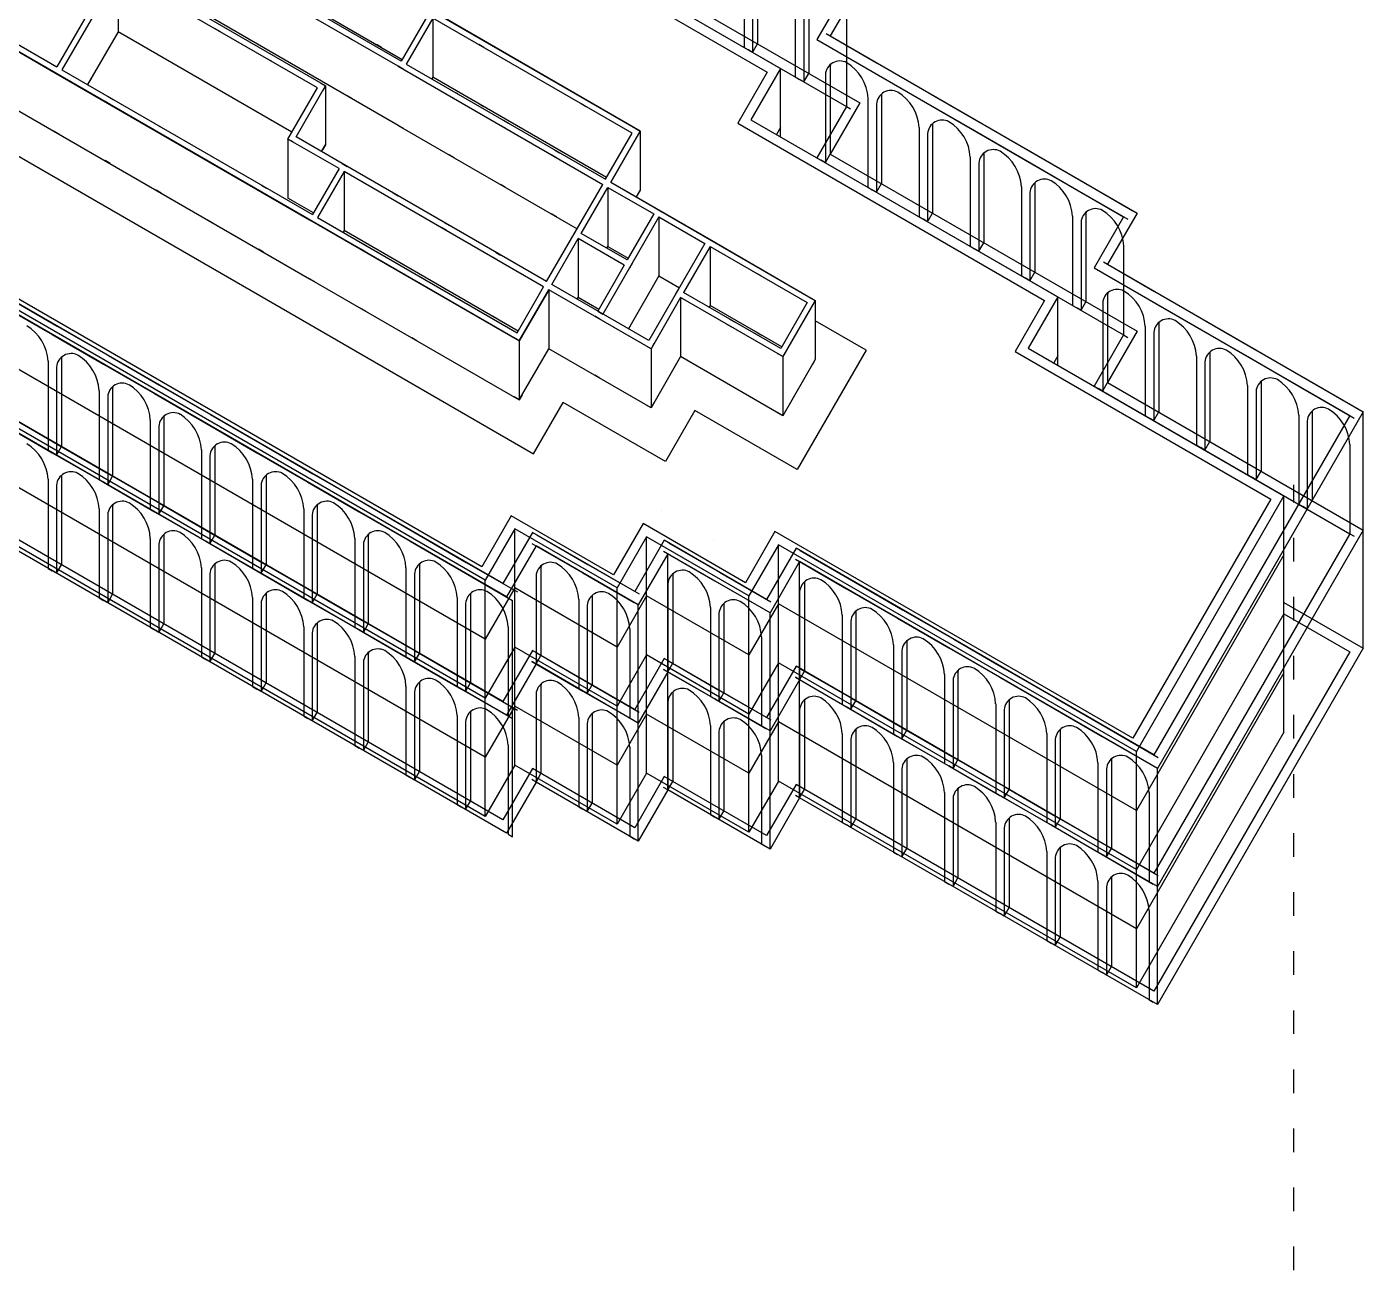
# Model space of a CAD drawing. Header units: metres. Extents: x 1950 to 2882, y 2050 to 2715.
# Drawn here: x 2028.7 to 2096.6, y 2281.1 to 2344.2 of the extents above; entities that cross this region are included whole.
import ezdxf

# ---------------------------------------------------------------- set-up
doc = ezdxf.new("R2010")
doc.units = ezdxf.units.M
doc.linetypes.add('ACAD_ISO03W100', pattern=[30, 12, -18])
for name, color, linetype in [('BACK 1', 250, 'Continuous'), ('BRICK WALLS', 250, 'Continuous'), ('OUTLINE', 250, 'Continuous'), ('PILARS', 250, 'Continuous')]:
    doc.layers.add(name, color=color, linetype=linetype)
doc.layers.add('DOUBLE SKIN FACADE', color=250, linetype='Continuous', transparency=0.5)
doc.layers.add('lineass', color=250, linetype='ACAD_ISO03W100', transparency=0.5)

msp = doc.modelspace()

# ---------------------------------------------------------------- linework, layer by layer
at = {"layer": 'BACK 1'}
for points in [[(1999.17, 2384.383), (2009.822, 2378.233), (2008.322, 2375.635), (2029.107, 2363.635), (2027.607, 2361.037), (2045.794, 2350.537), (2044.294, 2347.939), (2059.882, 2338.939), (2058.382, 2336.341), (2068.774, 2330.341), (2067.124, 2327.483), (2061.928, 2330.483), (2060.428, 2327.885), (2055.232, 2330.885), (2053.732, 2328.287), (2019.697, 2347.937), (2021.197, 2350.535), (2018.599, 2352.035)], [(2023.893, 2340.205), (2029.09, 2337.205)], [(2029.09, 2337.205), (2042.08, 2329.705)], [(2059.882, 2335.939), (2059.681, 2335.591)], [(2042.08, 2329.705), (2054.464, 2322.555), (2055.964, 2325.153)], [(2071.356, 2327.813), (2068.774, 2329.304)], [(2071.356, 2327.813), (2067.856, 2321.751), (2062.66, 2324.751)], [(2062.66, 2324.751), (2061.16, 2322.153), (2055.964, 2325.153)]]:
    msp.add_lwpolyline(points, dxfattribs=at)
at = {"layer": 'BRICK WALLS'}
for p, q in [((2033.349, 2346.983), (2033.349, 2343.983)), ((2049.34, 2344.679), (2049.34, 2341.679)), ((2043.892, 2341.243), (2043.892, 2338.243)), ((2059.882, 2338.939), (2059.882, 2335.939)), ((2041.982, 2338.535), (2041.982, 2335.535)), ((2044.84, 2336.885), (2044.84, 2333.885)), ((2058.232, 2336.081), (2058.232, 2333.081)), ((2060.83, 2334.581), (2060.83, 2331.581)), ((2056.732, 2333.483), (2056.732, 2330.483)), ((2055.232, 2330.885), (2055.232, 2327.885)), ((2053.732, 2328.287), (2053.732, 2325.287)), ((2060.428, 2327.885), (2060.428, 2324.885)), ((2067.124, 2327.483), (2067.124, 2324.483))]:
    msp.add_line(p, q, dxfattribs=at)
for points in [[(2047.73, 2342.491), (2037.597, 2348.341), (2040.447, 2353.277), (2045.384, 2350.427), (2043.884, 2347.829), (2049.08, 2344.829)], [(2033.09, 2347.133), (2028.153, 2349.983), (2025.303, 2345.047), (2030.24, 2342.197)], [(2047.58, 2342.231), (2037.188, 2348.231)], [(2033.09, 2347.133), (2030.24, 2342.197)], [(2044.58, 2337.035), (2041.982, 2338.535), (2043.482, 2341.133), (2033.349, 2346.983), (2030.499, 2342.047), (2043.23, 2334.697)], [(2044.73, 2337.295), (2042.392, 2338.645), (2043.892, 2341.243), (2033.24, 2347.393)], [(2024.893, 2344.937), (2030.09, 2341.937)], [(2047.58, 2339.231), (2037.188, 2345.231)], [(2058.382, 2336.341), (2059.882, 2338.939), (2049.23, 2345.089)], [(2043.884, 2344.829), (2047.781, 2342.579)], [(2049.08, 2344.829), (2047.73, 2342.491)], [(2042.183, 2338.883), (2033.349, 2343.983), (2031.798, 2341.297)], [(2047.58, 2342.231), (2057.972, 2336.231)], [(2024.893, 2341.937), (2030.09, 2338.937)], [(2030.09, 2341.937), (2043.08, 2334.437)], [(2058.173, 2336.579), (2049.34, 2341.679), (2049.289, 2341.591)], [(2030.09, 2338.937), (2043.08, 2331.437)], [(2047.58, 2339.231), (2056.673, 2333.981)], [(2043.691, 2337.895), (2043.892, 2338.243)], [(2044.58, 2337.035), (2043.23, 2334.697)], [(2055.122, 2331.295), (2044.73, 2337.295)], [(2055.122, 2331.295), (2057.972, 2336.231)], [(2056.882, 2333.743), (2058.232, 2336.081), (2060.57, 2334.731)], [(2058.382, 2336.341), (2063.578, 2333.341)], [(2043.281, 2334.785), (2041.982, 2335.535)], [(2059.681, 2335.591), (2059.882, 2335.939)], [(2060.57, 2334.731), (2059.22, 2332.393)], [(2043.08, 2334.437), (2053.732, 2328.287), (2055.232, 2330.885)], [(2060.83, 2334.581), (2063.168, 2333.231), (2060.318, 2328.295), (2055.382, 2331.145), (2056.732, 2333.483)], [(2060.83, 2334.581), (2057.98, 2329.645)], [(2053.673, 2328.785), (2044.84, 2333.885), (2044.789, 2333.797)], [(2059.07, 2332.133), (2056.732, 2333.483)], [(2059.22, 2332.393), (2056.882, 2333.743)], [(2063.578, 2333.341), (2068.774, 2330.341), (2067.124, 2327.483), (2061.928, 2330.483)], [(2058.181, 2332.993), (2058.232, 2333.081), (2059.271, 2332.481)], [(2063.428, 2333.081), (2062.078, 2330.743)], [(2063.428, 2333.081), (2068.365, 2330.231), (2067.015, 2327.893), (2062.078, 2330.743)], [(2063.428, 2333.081), (2063.428, 2330.081)], [(2059.07, 2332.133), (2057.72, 2329.795)], [(2043.08, 2331.437), (2053.732, 2325.287), (2055.232, 2327.885)], [(2060.83, 2331.581), (2059.279, 2328.895)], [(2060.83, 2331.581), (2061.869, 2330.981)], [(2061.928, 2330.483), (2060.428, 2327.885), (2055.232, 2330.885)], [(2056.681, 2330.395), (2056.732, 2330.483)], [(2057.771, 2329.883), (2056.732, 2330.483)], [(2061.928, 2330.483), (2061.928, 2327.483)], [(2068.774, 2330.341), (2068.774, 2327.341), (2067.124, 2324.483), (2061.928, 2327.483)], [(2063.428, 2330.081), (2063.377, 2329.993)], [(2067.066, 2327.981), (2063.428, 2330.081)], [(2061.928, 2327.483), (2060.428, 2324.885), (2055.232, 2327.885)]]:
    msp.add_lwpolyline(points, dxfattribs=at)
for points in [[(2058.122, 2336.491), (2059.472, 2338.829), (2049.34, 2344.679), (2047.99, 2342.341)], [(2054.972, 2331.035), (2044.84, 2336.885), (2043.49, 2334.547), (2053.622, 2328.697)], [(2063.578, 2318.145), (2063.578, 2318.145)]]:
    msp.add_lwpolyline(points, close=True, dxfattribs=at)
at = {"layer": 'DOUBLE SKIN FACADE'}
for p, q in [((2065.158, 2347.711), (2065.158, 2343.186)), ((2065.841, 2347.844), (2065.841, 2343.369)), ((2065.591, 2347.411), (2065.591, 2342.936)), ((2067.756, 2346.211), (2067.756, 2341.686)), ((2068.439, 2346.344), (2068.439, 2341.869)), ((2068.189, 2345.911), (2068.189, 2341.436)), ((2070.354, 2344.711), (2070.354, 2340.186)), ((2069.321, 2343.896), (2071.919, 2342.396)), ((2065.158, 2343.186), (2065.374, 2343.061)), ((2065.591, 2342.936), (2065.374, 2343.061)), ((2065.591, 2342.936), (2065.841, 2343.369)), ((2069.071, 2343.463), (2071.669, 2341.963)), ((2069.537, 2342.246), (2069.537, 2337.771)), ((2071.919, 2342.396), (2074.517, 2340.896)), ((2067.756, 2341.686), (2067.972, 2341.561)), ((2068.189, 2341.436), (2067.972, 2341.561)), ((2068.189, 2341.436), (2068.439, 2341.869)), ((2069.287, 2341.813), (2069.287, 2337.338)), ((2071.669, 2341.963), (2074.267, 2340.463)), ((2074.517, 2340.896), (2077.115, 2339.396)), ((2070.354, 2340.186), (2070.571, 2340.061)), ((2071.452, 2340.613), (2071.452, 2336.088)), ((2071.885, 2340.313), (2071.885, 2335.838)), ((2072.135, 2340.746), (2072.135, 2336.271)), ((2074.267, 2340.463), (2076.865, 2338.963)), ((2074.05, 2339.113), (2074.05, 2334.588)), ((2074.483, 2338.813), (2074.483, 2334.338)), ((2074.733, 2339.246), (2074.733, 2334.771)), ((2076.865, 2338.963), (2079.463, 2337.463)), ((2077.115, 2339.396), (2079.713, 2337.896)), ((2069.287, 2337.338), (2069.071, 2337.463)), ((2069.287, 2337.338), (2069.537, 2337.771)), ((2076.648, 2337.613), (2076.648, 2333.088)), ((2077.331, 2337.746), (2077.331, 2333.271)), ((2079.463, 2337.463), (2082.061, 2335.963)), ((2079.713, 2337.896), (2082.311, 2336.396)), ((2077.081, 2337.313), (2077.081, 2332.838)), ((2071.452, 2336.088), (2071.669, 2335.963)), ((2071.885, 2335.838), (2072.135, 2336.271)), ((2079.246, 2336.113), (2079.246, 2331.588)), ((2079.929, 2336.246), (2079.929, 2331.771)), ((2082.311, 2336.396), (2084.909, 2334.896)), ((2071.885, 2335.838), (2071.669, 2335.963)), ((2079.679, 2335.813), (2079.679, 2331.338)), ((2082.061, 2335.963), (2084.659, 2334.463)), ((2074.483, 2334.338), (2074.733, 2334.771)), ((2082.527, 2334.746), (2082.527, 2330.271)), ((2074.05, 2334.588), (2074.267, 2334.463)), ((2074.483, 2334.338), (2074.267, 2334.463)), ((2081.844, 2334.613), (2081.844, 2330.088)), ((2082.277, 2334.313), (2082.277, 2329.838)), ((2076.648, 2333.088), (2076.865, 2332.963)), ((2077.081, 2332.838), (2076.865, 2332.963)), ((2077.081, 2332.838), (2077.331, 2333.271)), ((2084.442, 2333.113), (2084.442, 2328.588)), ((2083.409, 2332.298), (2086.007, 2330.798)), ((2079.246, 2331.588), (2079.463, 2331.463)), ((2079.679, 2331.338), (2079.463, 2331.463)), ((2079.679, 2331.338), (2079.929, 2331.771)), ((2083.159, 2331.865), (2085.757, 2330.365)), ((2083.626, 2330.648), (2083.626, 2326.173)), ((2086.007, 2330.798), (2088.605, 2329.298)), ((2027.409, 2330.104), (2030.007, 2328.604)), ((2027.659, 2330.537), (2030.257, 2329.037)), ((2081.844, 2330.088), (2082.061, 2329.963)), ((2082.277, 2329.838), (2082.061, 2329.963)), ((2082.277, 2329.838), (2082.527, 2330.271)), ((2083.376, 2330.215), (2083.376, 2325.74)), ((2085.757, 2330.365), (2088.355, 2328.865)), ((2088.605, 2329.298), (2091.203, 2327.798)), ((2030.007, 2328.604), (2032.606, 2327.104)), ((2030.257, 2329.037), (2032.856, 2327.537)), ((2084.442, 2328.588), (2084.659, 2328.463)), ((2085.541, 2329.015), (2085.541, 2324.49)), ((2085.974, 2328.715), (2085.974, 2324.24)), ((2086.224, 2329.148), (2086.224, 2324.673)), ((2088.355, 2328.865), (2090.953, 2327.365)), ((2029.791, 2327.254), (2029.791, 2322.729)), ((2030.474, 2327.387), (2030.474, 2322.912)), ((2032.856, 2327.537), (2035.454, 2326.037)), ((2088.139, 2327.515), (2088.139, 2322.99)), ((2088.572, 2327.215), (2088.572, 2322.74)), ((2088.822, 2327.648), (2088.822, 2323.173)), ((2090.953, 2327.365), (2093.551, 2325.865)), ((2091.203, 2327.798), (2093.801, 2326.298)), ((2030.224, 2326.954), (2030.224, 2322.479)), ((2032.606, 2327.104), (2035.204, 2325.604)), ((2033.072, 2325.887), (2033.072, 2321.412)), ((2035.454, 2326.037), (2038.052, 2324.537)), ((2083.376, 2325.74), (2083.159, 2325.865)), ((2083.376, 2325.74), (2083.626, 2326.173)), ((2090.737, 2326.015), (2090.737, 2321.49)), ((2091.42, 2326.148), (2091.42, 2321.673)), ((2093.551, 2325.865), (2096.149, 2324.365)), ((2093.801, 2326.298), (2096.399, 2324.798)), ((2032.389, 2325.754), (2032.389, 2321.229)), ((2032.822, 2325.454), (2032.822, 2320.979)), ((2035.204, 2325.604), (2037.802, 2324.104)), ((2091.17, 2325.715), (2091.17, 2321.24)), ((2027.659, 2324.537), (2030.257, 2323.037)), ((2038.052, 2324.537), (2040.65, 2323.037)), ((2085.541, 2324.49), (2085.757, 2324.365)), ((2085.974, 2324.24), (2086.224, 2324.673)), ((2093.335, 2324.515), (2093.335, 2319.99)), ((2094.018, 2324.648), (2094.018, 2320.173)), ((2096.616, 2318.673), (2096.616, 2324.673)), ((2027.409, 2324.104), (2030.007, 2322.604)), ((2034.987, 2324.254), (2034.987, 2319.729)), ((2035.42, 2323.954), (2035.42, 2319.479)), ((2035.67, 2324.387), (2035.67, 2319.912)), ((2037.802, 2324.104), (2040.4, 2322.604)), ((2085.974, 2324.24), (2085.757, 2324.365)), ((2093.768, 2324.215), (2093.768, 2319.74)), ((2088.572, 2322.74), (2088.822, 2323.173)), ((2029.791, 2322.729), (2030.007, 2322.604)), ((2030.007, 2322.604), (2032.606, 2321.104)), ((2030.224, 2322.479), (2030.007, 2322.604)), ((2030.224, 2322.479), (2030.474, 2322.912)), ((2030.257, 2323.037), (2032.856, 2321.537)), ((2037.585, 2322.754), (2037.585, 2318.229)), ((2038.018, 2322.454), (2038.018, 2317.979)), ((2038.268, 2322.887), (2038.268, 2318.412)), ((2040.4, 2322.604), (2042.998, 2321.104)), ((2040.65, 2323.037), (2043.248, 2321.537)), ((2088.139, 2322.99), (2088.355, 2322.865)), ((2088.572, 2322.74), (2088.355, 2322.865)), ((2095.933, 2323.015), (2095.933, 2318.49)), ((2029.791, 2321.254), (2029.791, 2316.729)), ((2030.474, 2321.387), (2030.474, 2316.912)), ((2032.389, 2321.229), (2032.606, 2321.104)), ((2032.606, 2321.104), (2035.204, 2319.604)), ((2032.822, 2320.979), (2032.606, 2321.104)), ((2032.822, 2320.979), (2033.072, 2321.412)), ((2032.856, 2321.537), (2035.454, 2320.037)), ((2040.183, 2321.254), (2040.183, 2316.729)), ((2040.866, 2321.387), (2040.866, 2316.912)), ((2042.998, 2321.104), (2045.596, 2319.604)), ((2043.248, 2321.537), (2045.846, 2320.037)), ((2090.737, 2321.49), (2090.953, 2321.365)), ((2091.17, 2321.24), (2090.953, 2321.365)), ((2091.17, 2321.24), (2091.42, 2321.673)), ((2030.224, 2320.954), (2030.224, 2316.479)), ((2040.616, 2320.954), (2040.616, 2316.479)), ((2032.389, 2319.754), (2032.389, 2315.229)), ((2033.072, 2319.887), (2033.072, 2315.412)), ((2034.987, 2319.729), (2035.204, 2319.604)), ((2035.42, 2319.479), (2035.67, 2319.912)), ((2035.454, 2320.037), (2038.052, 2318.537)), ((2042.781, 2319.754), (2042.781, 2315.229)), ((2043.464, 2319.887), (2043.464, 2315.412)), ((2045.846, 2320.037), (2048.444, 2318.537)), ((2093.335, 2319.99), (2093.551, 2319.865)), ((2093.768, 2319.74), (2093.551, 2319.865)), ((2093.768, 2319.74), (2094.018, 2320.173)), ((2032.822, 2319.454), (2032.822, 2314.979)), ((2035.204, 2319.604), (2037.802, 2318.104)), ((2035.42, 2319.479), (2035.204, 2319.604)), ((2043.214, 2319.454), (2043.214, 2314.979)), ((2045.596, 2319.604), (2048.194, 2318.104)), ((2035.67, 2318.387), (2035.67, 2313.912)), ((2038.018, 2317.979), (2038.268, 2318.412)), ((2038.052, 2318.537), (2040.65, 2317.037)), ((2046.062, 2318.387), (2046.062, 2313.912)), ((2048.444, 2318.537), (2051.042, 2317.037)), ((2054.621, 2318.435), (2057.219, 2316.935)), ((2095.933, 2318.49), (2096.149, 2318.365)), ((2096.616, 2312.673), (2096.616, 2318.673)), ((2034.987, 2318.254), (2034.987, 2313.729)), ((2035.42, 2317.954), (2035.42, 2313.479)), ((2037.585, 2318.229), (2037.802, 2318.104)), ((2037.802, 2318.104), (2040.4, 2316.604)), ((2038.018, 2317.979), (2037.802, 2318.104)), ((2045.379, 2318.254), (2045.379, 2313.729)), ((2045.812, 2317.954), (2045.812, 2313.479)), ((2048.194, 2318.104), (2050.792, 2316.604)), ((2054.371, 2318.002), (2056.969, 2316.502)), ((2061.317, 2318.033), (2063.915, 2316.533)), ((2040.65, 2317.037), (2043.248, 2315.537)), ((2051.042, 2317.037), (2053.64, 2315.537)), ((2061.067, 2317.6), (2063.665, 2316.1)), ((2061.283, 2311.475), (2061.283, 2317.475)), ((2067.763, 2317.198), (2070.361, 2315.698)), ((2067.979, 2311.073), (2067.979, 2317.073)), ((2068.013, 2317.631), (2070.611, 2316.131)), ((2029.791, 2316.729), (2030.007, 2316.604)), ((2030.224, 2316.479), (2030.007, 2316.604)), ((2030.224, 2316.479), (2030.474, 2316.912)), ((2037.585, 2316.754), (2037.585, 2312.229)), ((2038.018, 2316.454), (2038.018, 2311.979)), ((2038.268, 2316.887), (2038.268, 2312.412)), ((2040.183, 2316.729), (2040.4, 2316.604)), ((2040.4, 2316.604), (2042.998, 2315.104)), ((2040.616, 2316.479), (2040.4, 2316.604)), ((2040.616, 2316.479), (2040.866, 2316.912)), ((2047.977, 2316.754), (2047.977, 2312.229)), ((2048.411, 2316.454), (2048.411, 2311.979)), ((2048.661, 2316.887), (2048.661, 2312.412)), ((2050.792, 2316.604), (2053.39, 2315.104)), ((2054.587, 2316.352), (2054.587, 2311.877)), ((2054.837, 2316.785), (2054.837, 2312.31)), ((2056.969, 2316.502), (2059.567, 2315.002)), ((2057.219, 2316.935), (2059.817, 2315.435)), ((2061.533, 2316.383), (2061.533, 2311.908)), ((2063.915, 2316.533), (2066.513, 2315.033)), ((2061.283, 2315.95), (2061.283, 2311.475)), ((2063.665, 2316.1), (2066.263, 2314.6)), ((2068.229, 2315.981), (2068.229, 2311.506)), ((2070.361, 2315.698), (2072.959, 2314.198)), ((2070.611, 2316.131), (2073.209, 2314.631)), ((2032.389, 2315.229), (2032.606, 2315.104)), ((2032.822, 2314.979), (2032.606, 2315.104)), ((2032.822, 2314.979), (2033.072, 2315.412)), ((2040.183, 2315.254), (2040.183, 2310.729)), ((2040.866, 2315.387), (2040.866, 2310.912)), ((2042.781, 2315.229), (2042.998, 2315.104)), ((2042.998, 2315.104), (2045.596, 2313.604)), ((2043.214, 2314.979), (2042.998, 2315.104)), ((2043.214, 2314.979), (2043.464, 2315.412)), ((2043.248, 2315.537), (2045.846, 2314.037)), ((2050.576, 2315.254), (2050.576, 2310.729)), ((2051.259, 2315.387), (2051.259, 2310.912)), ((2053.39, 2309.104), (2053.39, 2315.104)), ((2056.752, 2315.152), (2056.752, 2310.627)), ((2057.435, 2315.285), (2057.435, 2310.81)), ((2067.979, 2315.548), (2067.979, 2311.073)), ((2040.616, 2314.954), (2040.616, 2310.479)), ((2051.009, 2314.954), (2051.009, 2310.479)), ((2057.185, 2314.852), (2057.185, 2310.377)), ((2059.783, 2308.877), (2059.783, 2314.877)), ((2063.448, 2314.75), (2063.448, 2310.225)), ((2063.881, 2314.45), (2063.881, 2309.975)), ((2064.131, 2314.883), (2064.131, 2310.408)), ((2066.479, 2308.475), (2066.479, 2314.475)), ((2070.144, 2314.348), (2070.144, 2309.823)), ((2070.827, 2314.481), (2070.827, 2310.006)), ((2073.209, 2314.631), (2075.807, 2313.131)), ((2034.987, 2313.729), (2035.204, 2313.604)), ((2035.42, 2313.479), (2035.67, 2313.912)), ((2042.781, 2313.754), (2042.781, 2309.229)), ((2043.464, 2313.887), (2043.464, 2309.412)), ((2045.379, 2313.729), (2045.596, 2313.604)), ((2045.812, 2313.479), (2046.062, 2313.912)), ((2045.846, 2314.037), (2048.444, 2312.537)), ((2053.174, 2313.754), (2053.174, 2309.229)), ((2059.35, 2313.652), (2059.35, 2309.127)), ((2070.577, 2314.048), (2070.577, 2309.573)), ((2072.959, 2314.198), (2075.557, 2312.698)), ((2035.42, 2313.479), (2035.204, 2313.604)), ((2043.214, 2313.454), (2043.214, 2308.979)), ((2045.596, 2313.604), (2048.194, 2312.104)), ((2045.812, 2313.479), (2045.596, 2313.604)), ((2066.046, 2313.25), (2066.046, 2308.725)), ((2073.426, 2312.981), (2073.426, 2308.506)), ((2075.807, 2313.131), (2078.405, 2311.631)), ((2038.018, 2311.979), (2038.268, 2312.412)), ((2045.379, 2312.254), (2045.379, 2307.729)), ((2046.062, 2312.387), (2046.062, 2307.912)), ((2048.411, 2311.979), (2048.661, 2312.412)), ((2048.444, 2312.537), (2051.042, 2311.037)), ((2054.587, 2311.877), (2054.837, 2312.31)), ((2054.621, 2312.435), (2057.219, 2310.935)), ((2072.742, 2312.848), (2072.742, 2308.323)), ((2073.176, 2312.548), (2073.176, 2308.073)), ((2075.557, 2312.698), (2078.155, 2311.198)), ((2037.585, 2312.229), (2037.802, 2312.104)), ((2038.018, 2311.979), (2037.802, 2312.104)), ((2045.812, 2311.954), (2045.812, 2307.479)), ((2047.977, 2312.229), (2048.194, 2312.104)), ((2048.194, 2312.104), (2050.792, 2310.604)), ((2048.411, 2311.979), (2048.194, 2312.104)), ((2054.371, 2312.002), (2056.969, 2310.502)), ((2054.587, 2311.877), (2054.371, 2312.002)), ((2061.067, 2311.6), (2063.665, 2310.1)), ((2061.283, 2311.475), (2061.067, 2311.6)), ((2061.283, 2311.475), (2061.533, 2311.908)), ((2061.317, 2312.033), (2063.915, 2310.533)), ((2068.013, 2311.631), (2070.611, 2310.131)), ((2078.405, 2311.631), (2081.003, 2310.131)), ((2040.616, 2310.479), (2040.866, 2310.912)), ((2051.009, 2310.479), (2051.259, 2310.912)), ((2051.042, 2311.037), (2053.64, 2309.537)), ((2057.219, 2310.935), (2059.817, 2309.435)), ((2061.283, 2305.475), (2061.283, 2311.475)), ((2067.763, 2311.198), (2070.361, 2309.698)), ((2067.979, 2311.073), (2067.763, 2311.198)), ((2067.979, 2311.073), (2068.229, 2311.506)), ((2067.979, 2305.073), (2067.979, 2311.073)), ((2075.341, 2311.348), (2075.341, 2306.823)), ((2075.774, 2311.048), (2075.774, 2306.573)), ((2076.024, 2311.481), (2076.024, 2307.006)), ((2078.155, 2311.198), (2080.753, 2309.698)), ((2040.183, 2310.729), (2040.4, 2310.604)), ((2040.616, 2310.479), (2040.4, 2310.604)), ((2047.977, 2310.754), (2047.977, 2306.229)), ((2048.411, 2310.454), (2048.411, 2305.979)), ((2048.661, 2310.887), (2048.661, 2306.412)), ((2050.576, 2310.729), (2050.792, 2310.604)), ((2050.792, 2310.604), (2053.39, 2309.104)), ((2051.009, 2310.479), (2050.792, 2310.604)), ((2054.587, 2310.352), (2054.587, 2305.877)), ((2054.837, 2310.785), (2054.837, 2306.31)), ((2056.752, 2310.627), (2056.969, 2310.502)), ((2056.969, 2310.502), (2059.567, 2309.002)), ((2057.185, 2310.377), (2056.969, 2310.502)), ((2057.185, 2310.377), (2057.435, 2310.81)), ((2061.533, 2310.383), (2061.533, 2305.908)), ((2063.448, 2310.225), (2063.665, 2310.1)), ((2063.881, 2309.975), (2064.131, 2310.408)), ((2063.915, 2310.533), (2066.513, 2309.033)), ((2061.283, 2309.95), (2061.283, 2305.475)), ((2063.665, 2310.1), (2066.263, 2308.6)), ((2063.881, 2309.975), (2063.665, 2310.1)), ((2067.979, 2309.548), (2067.979, 2305.073)), ((2068.229, 2309.981), (2068.229, 2305.506)), ((2070.144, 2309.823), (2070.361, 2309.698)), ((2070.361, 2309.698), (2072.959, 2308.198)), ((2070.577, 2309.573), (2070.361, 2309.698)), ((2070.577, 2309.573), (2070.827, 2310.006)), ((2070.611, 2310.131), (2073.209, 2308.631)), ((2077.939, 2309.848), (2077.939, 2305.323)), ((2078.372, 2309.548), (2078.372, 2305.073)), ((2078.622, 2309.981), (2078.622, 2305.506)), ((2080.753, 2309.698), (2083.351, 2308.198)), ((2081.003, 2310.131), (2083.601, 2308.631)), ((2042.781, 2309.229), (2042.998, 2309.104)), ((2043.214, 2308.979), (2042.998, 2309.104)), ((2043.214, 2308.979), (2043.464, 2309.412)), ((2050.576, 2309.254), (2050.576, 2304.729)), ((2051.009, 2308.954), (2051.009, 2304.479)), ((2051.259, 2309.387), (2051.259, 2304.912)), ((2053.174, 2309.229), (2053.39, 2309.104)), ((2053.39, 2303.104), (2053.39, 2309.104)), ((2056.752, 2309.152), (2056.752, 2304.627)), ((2057.435, 2309.285), (2057.435, 2304.81)), ((2059.35, 2309.127), (2059.567, 2309.002)), ((2059.783, 2302.877), (2059.783, 2308.877)), ((2064.131, 2308.883), (2064.131, 2304.408)), ((2057.185, 2308.852), (2057.185, 2304.377)), ((2063.448, 2308.75), (2063.448, 2304.225)), ((2063.881, 2308.45), (2063.881, 2303.975)), ((2066.046, 2308.725), (2066.263, 2308.6)), ((2066.479, 2302.475), (2066.479, 2308.475)), ((2070.144, 2308.348), (2070.144, 2303.823)), ((2070.827, 2308.481), (2070.827, 2304.006)), ((2072.742, 2308.323), (2072.959, 2308.198)), ((2072.959, 2308.198), (2075.557, 2306.698)), ((2073.176, 2308.073), (2072.959, 2308.198)), ((2073.176, 2308.073), (2073.426, 2308.506)), ((2073.209, 2308.631), (2075.807, 2307.131)), ((2080.537, 2308.348), (2080.537, 2303.823)), ((2081.22, 2308.481), (2081.22, 2304.006)), ((2083.351, 2308.198), (2085.949, 2306.698)), ((2083.601, 2308.631), (2086.199, 2307.131)), ((2045.379, 2307.729), (2045.596, 2307.604)), ((2045.812, 2307.479), (2045.596, 2307.604)), ((2045.812, 2307.479), (2046.062, 2307.912)), ((2053.174, 2307.754), (2053.174, 2303.229)), ((2059.35, 2307.652), (2059.35, 2303.127)), ((2070.577, 2308.048), (2070.577, 2303.573)), ((2080.97, 2308.048), (2080.97, 2303.573)), ((2066.046, 2307.25), (2066.046, 2302.725)), ((2072.742, 2306.848), (2072.742, 2302.323)), ((2073.426, 2306.981), (2073.426, 2302.506)), ((2075.341, 2306.823), (2075.557, 2306.698)), ((2075.774, 2306.573), (2076.024, 2307.006)), ((2075.807, 2307.131), (2078.405, 2305.631)), ((2083.135, 2306.848), (2083.135, 2302.323)), ((2083.818, 2306.981), (2083.818, 2302.506)), ((2047.977, 2306.229), (2048.194, 2306.104)), ((2048.411, 2305.979), (2048.661, 2306.412)), ((2054.587, 2305.877), (2054.837, 2306.31)), ((2073.176, 2306.548), (2073.176, 2302.073)), ((2075.557, 2306.698), (2078.155, 2305.198)), ((2075.774, 2306.573), (2075.557, 2306.698)), ((2083.568, 2306.548), (2083.568, 2302.073)), ((2086.166, 2300.573), (2086.166, 2306.573)), ((2048.411, 2305.979), (2048.194, 2306.104)), ((2054.587, 2305.877), (2054.371, 2306.002)), ((2061.283, 2305.475), (2061.067, 2305.6)), ((2061.283, 2305.475), (2061.533, 2305.908)), ((2067.979, 2305.073), (2068.229, 2305.506)), ((2076.024, 2305.481), (2076.024, 2301.006)), ((2078.372, 2305.073), (2078.622, 2305.506)), ((2078.405, 2305.631), (2081.003, 2304.131)), ((2051.009, 2304.479), (2051.259, 2304.912)), ((2057.185, 2304.377), (2057.435, 2304.81)), ((2067.979, 2305.073), (2067.763, 2305.198)), ((2075.341, 2305.348), (2075.341, 2300.823)), ((2075.774, 2305.048), (2075.774, 2300.573)), ((2077.939, 2305.323), (2078.155, 2305.198)), ((2078.155, 2305.198), (2080.753, 2303.698)), ((2078.372, 2305.073), (2078.155, 2305.198)), ((2085.733, 2305.348), (2085.733, 2300.823)), ((2050.576, 2304.729), (2050.792, 2304.604)), ((2051.009, 2304.479), (2050.792, 2304.604)), ((2056.752, 2304.627), (2056.969, 2304.502)), ((2057.185, 2304.377), (2056.969, 2304.502)), ((2063.448, 2304.225), (2063.665, 2304.1)), ((2063.881, 2303.975), (2063.665, 2304.1)), ((2063.881, 2303.975), (2064.131, 2304.408)), ((2081.003, 2304.131), (2083.601, 2302.631)), ((2070.144, 2303.823), (2070.361, 2303.698)), ((2070.577, 2303.573), (2070.361, 2303.698)), ((2070.577, 2303.573), (2070.827, 2304.006)), ((2077.939, 2303.848), (2077.939, 2299.323)), ((2078.372, 2303.548), (2078.372, 2299.073)), ((2078.622, 2303.981), (2078.622, 2299.506)), ((2080.537, 2303.823), (2080.753, 2303.698)), ((2080.753, 2303.698), (2083.351, 2302.198)), ((2080.97, 2303.573), (2080.753, 2303.698)), ((2080.97, 2303.573), (2081.22, 2304.006)), ((2053.174, 2303.229), (2053.39, 2303.104)), ((2059.35, 2303.127), (2059.567, 2303.002)), ((2066.046, 2302.725), (2066.263, 2302.6)), ((2072.742, 2302.323), (2072.959, 2302.198)), ((2073.176, 2302.073), (2072.959, 2302.198)), ((2073.176, 2302.073), (2073.426, 2302.506)), ((2080.537, 2302.348), (2080.537, 2297.823)), ((2081.22, 2302.481), (2081.22, 2298.006)), ((2083.135, 2302.323), (2083.351, 2302.198)), ((2083.351, 2302.198), (2085.949, 2300.698)), ((2083.568, 2302.073), (2083.351, 2302.198)), ((2083.568, 2302.073), (2083.818, 2302.506)), ((2083.601, 2302.631), (2086.199, 2301.131)), ((2080.97, 2302.048), (2080.97, 2297.573)), ((2075.341, 2300.823), (2075.557, 2300.698)), ((2075.774, 2300.573), (2076.024, 2301.006)), ((2083.135, 2300.848), (2083.135, 2296.323)), ((2083.818, 2300.981), (2083.818, 2296.506)), ((2085.733, 2300.823), (2085.949, 2300.698)), ((2075.774, 2300.573), (2075.557, 2300.698)), ((2083.568, 2300.548), (2083.568, 2296.073)), ((2086.166, 2294.573), (2086.166, 2300.573)), ((2078.372, 2299.073), (2078.622, 2299.506)), ((2085.733, 2299.348), (2085.733, 2294.823)), ((2077.939, 2299.323), (2078.155, 2299.198)), ((2078.372, 2299.073), (2078.155, 2299.198)), ((2080.97, 2297.573), (2081.22, 2298.006)), ((2080.537, 2297.823), (2080.753, 2297.698)), ((2080.97, 2297.573), (2080.753, 2297.698)), ((2083.135, 2296.323), (2083.351, 2296.198)), ((2083.568, 2296.073), (2083.351, 2296.198)), ((2083.568, 2296.073), (2083.818, 2296.506)), ((2085.733, 2294.823), (2085.949, 2294.698))]:
    msp.add_line(p, q, dxfattribs=at)
for points in [[(2038.762, 2365.931), (2040.262, 2365.065), (2038.762, 2362.467), (2056.949, 2351.967), (2055.449, 2349.369), (2071.037, 2340.369), (2069.537, 2337.771), (2085.126, 2328.771), (2083.626, 2326.173), (2096.616, 2318.673), (2086.166, 2300.573), (2067.979, 2311.073), (2066.479, 2308.475), (2061.283, 2311.475), (2059.783, 2308.877), (2054.587, 2311.877), (2053.087, 2309.279), (2006.408, 2336.229), (2007.908, 2338.827), (2005.31, 2340.327), (2007.908, 2344.827)], [(2038.762, 2365.354), (2039.579, 2364.882), (2038.079, 2362.284), (2056.266, 2351.784), (2054.766, 2349.186), (2070.354, 2340.186), (2068.854, 2337.588), (2084.442, 2328.588), (2082.942, 2325.99), (2095.933, 2318.49), (2085.983, 2301.256), (2067.796, 2311.756), (2066.296, 2309.158), (2061.1, 2312.158), (2059.6, 2309.56), (2054.404, 2312.56), (2052.904, 2309.962), (2007.091, 2336.412), (2008.591, 2339.01), (2005.993, 2340.51), (2008.993, 2345.706), (2006.395, 2347.206), (2007.895, 2349.804)], [(2055.449, 2349.369), (2071.037, 2340.369), (2069.537, 2337.771), (2085.126, 2328.771), (2083.626, 2326.173), (2096.616, 2318.673), (2086.166, 2300.573), (2067.979, 2311.073), (2066.479, 2308.475), (2061.283, 2311.475), (2059.783, 2308.877), (2054.587, 2311.877), (2053.087, 2309.279), (2006.408, 2336.229), (2007.908, 2338.827), (2005.31, 2340.327), (2008.31, 2345.523)], [(2054.766, 2349.186), (2070.354, 2340.186), (2068.854, 2337.588), (2084.442, 2328.588), (2082.942, 2325.99), (2095.933, 2318.49), (2085.983, 2301.256), (2067.796, 2311.756), (2066.296, 2309.158), (2061.1, 2312.158), (2059.6, 2309.56), (2054.404, 2312.56), (2052.904, 2309.962), (2007.091, 2336.412), (2008.591, 2339.01), (2005.993, 2340.51), (2008.993, 2345.706)], [(2071.037, 2346.369), (2069.537, 2343.771), (2085.126, 2334.771), (2083.626, 2332.173), (2096.616, 2324.673), (2086.166, 2306.573), (2067.979, 2317.073), (2066.479, 2314.475), (2061.283, 2317.475), (2059.783, 2314.877), (2054.587, 2317.877), (2053.087, 2315.279), (2006.408, 2342.229), (2007.908, 2344.827)], [(2070.354, 2346.186), (2068.854, 2343.588), (2084.442, 2334.588), (2082.942, 2331.99), (2095.933, 2324.49), (2085.983, 2307.256), (2067.796, 2317.756), (2066.296, 2315.158), (2061.1, 2318.158), (2059.6, 2315.56), (2054.404, 2318.56), (2052.904, 2315.962), (2007.091, 2342.412), (2008.591, 2345.01)], [(2092.586, 2314.422), (2095.933, 2312.49), (2085.983, 2295.256), (2067.796, 2305.756), (2066.296, 2303.158), (2061.1, 2306.158), (2059.6, 2303.56), (2054.404, 2306.56), (2052.904, 2303.962), (2007.091, 2330.412), (2008.591, 2333.01), (2005.993, 2334.51), (2008.993, 2339.706), (2006.395, 2341.206), (2007.895, 2343.804)], [(2092.586, 2315), (2096.616, 2312.673), (2086.166, 2294.573), (2067.979, 2305.073), (2066.479, 2302.475), (2061.283, 2305.475), (2059.783, 2302.877), (2054.587, 2305.877), (2053.087, 2303.279), (2006.408, 2330.229), (2007.908, 2332.827), (2005.31, 2334.327), (2007.908, 2338.827)]]:
    msp.add_lwpolyline(points, dxfattribs=at)
for centre, radius, start, end in [((2070.023, 2341.762), 0.738, 62.00218, 175.99319), ((2070.273, 2342.195), 0.738, 169.80303, 175.99319), ((2069.204, 2340.486), 2.252, 3.22633, 58.81962), ((2072.621, 2340.262), 0.738, 62.00218, 175.99319), ((2072.871, 2340.695), 0.738, 169.80303, 175.99319), ((2071.802, 2338.986), 2.252, 3.22633, 58.81962), ((2075.219, 2338.762), 0.738, 62.00218, 175.99319), ((2074.4, 2337.486), 2.252, 3.22633, 58.81962), ((2075.469, 2339.195), 0.738, 169.80303, 175.99319), ((2077.817, 2337.262), 0.738, 62.00218, 175.99319), ((2078.067, 2337.695), 0.738, 169.80303, 175.99319), ((2076.998, 2335.986), 2.252, 3.22633, 58.81962), ((2080.415, 2335.762), 0.738, 62.00218, 175.99319), ((2080.665, 2336.195), 0.738, 169.80303, 175.99319), ((2079.596, 2334.486), 2.252, 3.22633, 58.81962), ((2083.014, 2334.262), 0.738, 62.00218, 175.99319), ((2083.264, 2334.695), 0.738, 169.80303, 175.99319), ((2082.194, 2332.986), 2.252, 3.22633, 58.81962), ((2084.112, 2330.163), 0.738, 62.00218, 175.99319), ((2084.362, 2330.596), 0.738, 169.80303, 175.99319), ((2083.292, 2328.888), 2.252, 3.22633, 58.81962), ((2086.71, 2328.663), 0.738, 62.00218, 175.99319), ((2086.96, 2329.096), 0.738, 169.80303, 175.99319), ((2085.89, 2327.388), 2.252, 3.22633, 58.81962), ((2027.542, 2327.127), 2.252, 3.22633, 58.81962), ((2089.308, 2327.163), 0.738, 62.00218, 175.99319), ((2030.96, 2326.902), 0.738, 62.00218, 175.99319), ((2031.21, 2327.335), 0.738, 169.80303, 175.99319), ((2030.141, 2325.627), 2.252, 3.22633, 58.81962), ((2089.558, 2327.596), 0.738, 169.80303, 175.99319), ((2088.488, 2325.888), 2.252, 3.22633, 58.81962), ((2033.558, 2325.402), 0.738, 62.00218, 175.99319), ((2033.808, 2325.835), 0.738, 169.80303, 175.99319), ((2032.739, 2324.127), 2.252, 3.22633, 58.81962), ((2091.906, 2325.663), 0.738, 62.00218, 175.99319), ((2092.156, 2326.096), 0.738, 169.80303, 175.99319), ((2091.086, 2324.388), 2.252, 3.22633, 58.81962), ((2036.156, 2323.902), 0.738, 62.00218, 175.99319), ((2035.337, 2322.627), 2.252, 3.22633, 58.81962), ((2094.504, 2324.163), 0.738, 62.00218, 175.99319), ((2094.754, 2324.596), 0.738, 169.80303, 175.99319), ((2093.684, 2322.888), 2.252, 3.22633, 58.81962), ((2036.406, 2324.335), 0.738, 169.80303, 175.99319), ((2038.754, 2322.402), 0.738, 62.00218, 175.99319), ((2027.542, 2321.127), 2.252, 3.22633, 58.81962), ((2039.004, 2322.835), 0.738, 169.80303, 175.99319), ((2037.935, 2321.127), 2.252, 3.22633, 58.81962), ((2030.96, 2320.902), 0.738, 62.00218, 175.99319), ((2031.21, 2321.335), 0.738, 169.80303, 175.99319), ((2030.141, 2319.627), 2.252, 3.22633, 58.81962), ((2041.352, 2320.902), 0.738, 62.00218, 175.99319), ((2041.602, 2321.335), 0.738, 169.80303, 175.99319), ((2040.533, 2319.627), 2.252, 3.22633, 58.81962), ((2033.558, 2319.402), 0.738, 62.00218, 175.99319), ((2033.808, 2319.835), 0.738, 169.80303, 175.99319), ((2032.739, 2318.127), 2.252, 3.22633, 58.81962), ((2043.95, 2319.402), 0.738, 62.00218, 175.99319), ((2044.2, 2319.835), 0.738, 169.80303, 175.99319), ((2043.131, 2318.127), 2.252, 3.22633, 58.81962), ((2036.156, 2317.902), 0.738, 62.00218, 175.99319), ((2036.406, 2318.335), 0.738, 169.80303, 175.99319), ((2035.337, 2316.627), 2.252, 3.22633, 58.81962), ((2046.549, 2317.902), 0.738, 62.00218, 175.99319), ((2046.799, 2318.335), 0.738, 169.80303, 175.99319), ((2045.729, 2316.627), 2.252, 3.22633, 58.81962), ((2038.754, 2316.402), 0.738, 62.00218, 175.99319), ((2037.935, 2315.127), 2.252, 3.22633, 58.81962), ((2049.147, 2316.402), 0.738, 62.00218, 175.99319), ((2048.327, 2315.127), 2.252, 3.22633, 58.81962), ((2055.323, 2316.3), 0.738, 62.00218, 175.99319), ((2039.004, 2316.835), 0.738, 169.80303, 175.99319), ((2049.397, 2316.835), 0.738, 169.80303, 175.99319), ((2055.573, 2316.733), 0.738, 169.80303, 175.99319), ((2054.504, 2315.025), 2.252, 3.22633, 58.81962), ((2062.019, 2315.898), 0.738, 62.00218, 175.99319), ((2062.269, 2316.331), 0.738, 169.80303, 175.99319), ((2061.2, 2314.623), 2.252, 3.22633, 58.81962), ((2068.715, 2315.497), 0.738, 62.00218, 175.99319), ((2068.965, 2315.93), 0.738, 169.80303, 175.99319), ((2067.896, 2314.221), 2.252, 3.22633, 58.81962), ((2041.352, 2314.902), 0.738, 62.00218, 175.99319), ((2041.602, 2315.335), 0.738, 169.80303, 175.99319), ((2040.533, 2313.627), 2.252, 3.22633, 58.81962), ((2051.745, 2314.902), 0.738, 62.00218, 175.99319), ((2051.995, 2315.335), 0.738, 169.80303, 175.99319), ((2050.925, 2313.627), 2.252, 3.22633, 58.81962), ((2057.921, 2314.8), 0.738, 62.00218, 175.99319), ((2058.171, 2315.233), 0.738, 169.80303, 175.99319), ((2057.102, 2313.525), 2.252, 3.22633, 58.81962), ((2064.617, 2314.398), 0.738, 62.00218, 175.99319), ((2063.798, 2313.123), 2.252, 3.22633, 58.81962), ((2064.867, 2314.831), 0.738, 169.80303, 175.99319), ((2071.314, 2313.997), 0.738, 62.00218, 175.99319), ((2071.564, 2314.43), 0.738, 169.80303, 175.99319), ((2070.494, 2312.721), 2.252, 3.22633, 58.81962), ((2043.95, 2313.402), 0.738, 62.00218, 175.99319), ((2044.2, 2313.835), 0.738, 169.80303, 175.99319), ((2043.131, 2312.127), 2.252, 3.22633, 58.81962), ((2073.912, 2312.497), 0.738, 62.00218, 175.99319), ((2074.162, 2312.93), 0.738, 169.80303, 175.99319), ((2073.092, 2311.221), 2.252, 3.22633, 58.81962), ((2046.549, 2311.902), 0.738, 62.00218, 175.99319), ((2046.799, 2312.335), 0.738, 169.80303, 175.99319), ((2045.729, 2310.627), 2.252, 3.22633, 58.81962), ((2076.51, 2310.997), 0.738, 62.00218, 175.99319), ((2075.69, 2309.721), 2.252, 3.22633, 58.81962), ((2049.147, 2310.402), 0.738, 62.00218, 175.99319), ((2049.397, 2310.835), 0.738, 169.80303, 175.99319), ((2048.327, 2309.127), 2.252, 3.22633, 58.81962), ((2055.323, 2310.3), 0.738, 62.00218, 175.99319), ((2054.504, 2309.025), 2.252, 3.22633, 58.81962), ((2076.76, 2311.43), 0.738, 169.80303, 175.99319), ((2055.573, 2310.733), 0.738, 169.80303, 175.99319), ((2062.019, 2309.898), 0.738, 62.00218, 175.99319), ((2062.269, 2310.331), 0.738, 169.80303, 175.99319), ((2061.2, 2308.623), 2.252, 3.22633, 58.81962), ((2068.715, 2309.497), 0.738, 62.00218, 175.99319), ((2079.108, 2309.497), 0.738, 62.00218, 175.99319), ((2051.745, 2308.902), 0.738, 62.00218, 175.99319), ((2050.925, 2307.627), 2.252, 3.22633, 58.81962), ((2057.921, 2308.8), 0.738, 62.00218, 175.99319), ((2068.965, 2309.93), 0.738, 169.80303, 175.99319), ((2067.896, 2308.221), 2.252, 3.22633, 58.81962), ((2079.358, 2309.93), 0.738, 169.80303, 175.99319), ((2078.288, 2308.221), 2.252, 3.22633, 58.81962), ((2051.995, 2309.335), 0.738, 169.80303, 175.99319), ((2058.171, 2309.233), 0.738, 169.80303, 175.99319), ((2057.102, 2307.525), 2.252, 3.22633, 58.81962), ((2064.617, 2308.398), 0.738, 62.00218, 175.99319), ((2064.867, 2308.831), 0.738, 169.80303, 175.99319), ((2063.798, 2307.123), 2.252, 3.22633, 58.81962), ((2071.314, 2307.997), 0.738, 62.00218, 175.99319), ((2071.564, 2308.43), 0.738, 169.80303, 175.99319), ((2070.494, 2306.721), 2.252, 3.22633, 58.81962), ((2081.706, 2307.997), 0.738, 62.00218, 175.99319), ((2081.956, 2308.43), 0.738, 169.80303, 175.99319), ((2080.886, 2306.721), 2.252, 3.22633, 58.81962), ((2073.912, 2306.497), 0.738, 62.00218, 175.99319), ((2074.162, 2306.93), 0.738, 169.80303, 175.99319), ((2073.092, 2305.221), 2.252, 3.22633, 58.81962), ((2084.304, 2306.497), 0.738, 62.00218, 175.99319), ((2084.554, 2306.93), 0.738, 169.80303, 175.99319), ((2083.484, 2305.221), 2.252, 3.22633, 58.81962), ((2076.51, 2304.997), 0.738, 62.00218, 175.99319), ((2076.76, 2305.43), 0.738, 169.80303, 175.99319), ((2075.69, 2303.721), 2.252, 3.22633, 58.81962), ((2079.108, 2303.497), 0.738, 62.00218, 175.99319), ((2078.288, 2302.221), 2.252, 3.22633, 58.81962), ((2079.358, 2303.93), 0.738, 169.80303, 175.99319), ((2081.706, 2301.997), 0.738, 62.00218, 175.99319), ((2081.956, 2302.43), 0.738, 169.80303, 175.99319), ((2080.886, 2300.721), 2.252, 3.22633, 58.81962), ((2084.304, 2300.497), 0.738, 62.00218, 175.99319), ((2084.554, 2300.93), 0.738, 169.80303, 175.99319), ((2083.484, 2299.221), 2.252, 3.22633, 58.81962)]:
    msp.add_arc(centre, radius, start, end, dxfattribs=at)
at = {"layer": 'lineass', "ltscale": 0.1}
msp.add_line((2093.081, 2281.084), (2093.081, 2320.978), dxfattribs=at)
at = {"layer": 'OUTLINE'}
for points in [[(2051.419, 2351.116), (2067.007, 2342.116), (2065.507, 2339.518), (2081.096, 2330.518), (2079.596, 2327.92), (2092.586, 2320.42), (2085.086, 2307.43), (2066.9, 2317.93), (2065.4, 2315.332), (2060.203, 2318.332), (2058.703, 2315.734), (2053.507, 2318.734), (2052.007, 2316.135), (2010.438, 2340.135), (2011.938, 2342.734), (2009.34, 2344.234), (2012.34, 2349.43)], [(2050.747, 2350.936), (2066.336, 2341.936), (2064.836, 2339.338), (2080.424, 2330.338), (2078.924, 2327.74), (2091.914, 2320.24), (2084.906, 2308.101), (2066.72, 2318.601), (2065.22, 2316.003), (2060.023, 2319.003), (2058.523, 2316.405), (2053.327, 2319.405), (2051.827, 2316.807), (2011.11, 2340.315), (2012.61, 2342.914), (2010.012, 2344.414)], [(2067.007, 2338.652), (2067.007, 2339.116), (2067.007, 2342.116)], [(2067.007, 2339.116), (2066.806, 2338.768)], [(2092.586, 2317.42), (2085.086, 2304.43), (2066.9, 2314.93), (2065.4, 2312.332), (2060.203, 2315.332), (2058.703, 2312.734), (2053.507, 2315.734), (2052.007, 2313.135), (2010.438, 2337.135)], [(2092.586, 2314.42), (2085.086, 2301.43), (2066.9, 2311.93), (2065.4, 2309.332), (2060.203, 2312.332), (2058.703, 2309.734), (2053.507, 2312.734), (2052.007, 2310.135), (2010.438, 2334.135)], [(2092.586, 2311.42), (2085.086, 2298.43), (2066.9, 2308.93), (2065.4, 2306.332), (2060.203, 2309.332), (2058.703, 2306.734), (2053.507, 2309.734), (2052.007, 2307.135), (2010.438, 2331.135)], [(2081.096, 2327.054), (2081.096, 2327.518), (2081.096, 2330.518)], [(2092.586, 2308.42), (2085.086, 2295.43), (2066.9, 2305.93), (2065.4, 2303.332), (2060.203, 2306.332), (2058.703, 2303.734), (2053.507, 2306.734), (2052.007, 2304.135), (2010.438, 2328.135)], [(2081.096, 2327.518), (2080.895, 2327.17)], [(2092.586, 2308.42), (2092.586, 2311.42), (2092.586, 2314.42), (2092.586, 2317.42), (2092.586, 2320.42)], [(2053.507, 2306.734), (2053.507, 2309.734), (2053.507, 2312.734), (2053.507, 2315.734), (2053.507, 2318.734)], [(2060.203, 2306.332), (2060.203, 2309.332), (2060.203, 2312.332), (2060.203, 2315.332), (2060.203, 2318.332)], [(2066.9, 2305.93), (2066.9, 2308.93), (2066.9, 2311.93), (2066.9, 2314.93), (2066.9, 2317.93)], [(2052.007, 2304.135), (2052.007, 2307.135), (2052.007, 2310.135), (2052.007, 2313.135), (2052.007, 2316.135)], [(2058.703, 2303.734), (2058.703, 2306.734), (2058.703, 2309.734), (2058.703, 2312.734), (2058.703, 2315.734)], [(2065.4, 2303.332), (2065.4, 2306.332), (2065.4, 2309.332), (2065.4, 2312.332), (2065.4, 2315.332)], [(2085.086, 2295.43), (2085.086, 2298.43), (2085.086, 2301.43), (2085.086, 2304.43), (2085.086, 2307.43)]]:
    msp.add_lwpolyline(points, dxfattribs=at)
at = {"layer": 'PILARS'}
for points in [[(2038.546, 2343.983), (2038.286, 2344.133)], [(2040.046, 2343.581), (2039.786, 2343.731)], [(2045.242, 2343.581), (2044.982, 2343.731)], [(2045.132, 2343.991), (2045.392, 2343.841)], [(2051.828, 2343.589), (2052.088, 2343.439)], [(2041.034, 2342.893), (2041.294, 2342.743)], [(2046.742, 2343.179), (2046.482, 2343.329)], [(2051.938, 2343.179), (2051.678, 2343.329)], [(2035.947, 2342.483), (2035.688, 2342.633)], [(2041.144, 2342.483), (2040.884, 2342.633)], [(2042.644, 2342.081), (2042.384, 2342.231)], [(2047.84, 2342.081), (2047.58, 2342.231)], [(2030.349, 2341.787), (2030.09, 2341.937)], [(2031.999, 2341.645), (2031.849, 2341.385)], [(2054.536, 2341.679), (2054.276, 2341.829)], [(2054.426, 2342.089), (2054.686, 2341.939)], [(2038.546, 2340.983), (2038.286, 2341.133)], [(2043.632, 2341.393), (2043.892, 2341.243), (2043.742, 2340.983)], [(2050.328, 2340.991), (2050.588, 2340.841)], [(2032.947, 2340.287), (2032.688, 2340.437)], [(2032.838, 2340.697), (2033.097, 2340.547)], [(2045.242, 2340.581), (2044.982, 2340.731)], [(2050.438, 2340.581), (2050.178, 2340.731)], [(2051.938, 2340.179), (2051.678, 2340.329)], [(2057.134, 2340.179), (2056.874, 2340.329)], [(2057.024, 2340.589), (2057.284, 2340.439)], [(2041.144, 2339.483), (2040.884, 2339.633)], [(2052.926, 2339.491), (2053.186, 2339.341)], [(2030.349, 2338.787), (2030.09, 2338.937)], [(2035.546, 2338.787), (2035.286, 2338.937)], [(2035.436, 2339.197), (2035.696, 2339.047)], [(2042.242, 2338.385), (2041.982, 2338.535), (2042.132, 2338.795)], [(2047.84, 2339.081), (2047.58, 2339.231)], [(2053.036, 2339.081), (2052.776, 2339.231)], [(2054.536, 2338.679), (2054.276, 2338.829)], [(2059.622, 2339.089), (2059.882, 2338.939), (2059.732, 2338.679)], [(2043.892, 2338.243), (2043.742, 2337.983)], [(2032.947, 2337.287), (2032.688, 2337.437)], [(2038.144, 2337.287), (2037.884, 2337.437)], [(2038.034, 2337.697), (2038.294, 2337.547)], [(2050.438, 2337.581), (2050.178, 2337.731)], [(2055.634, 2337.581), (2055.374, 2337.731)], [(2055.524, 2337.991), (2055.784, 2337.841)], [(2044.73, 2337.295), (2044.99, 2337.145)], [(2057.134, 2337.179), (2056.874, 2337.329)], [(2040.632, 2336.197), (2040.892, 2336.047)], [(2053.036, 2336.081), (2052.776, 2336.231)], [(2035.546, 2335.787), (2035.286, 2335.937)], [(2040.742, 2335.787), (2040.482, 2335.937)], [(2042.242, 2335.385), (2041.982, 2335.535)], [(2047.438, 2335.385), (2047.178, 2335.535)], [(2047.328, 2335.795), (2047.588, 2335.645)], [(2059.882, 2335.939), (2059.732, 2335.679)], [(2055.634, 2334.581), (2055.374, 2334.731)], [(2060.72, 2334.991), (2060.98, 2334.841)], [(2038.144, 2334.287), (2037.884, 2334.437)], [(2043.34, 2334.287), (2043.08, 2334.437)], [(2050.036, 2333.885), (2049.776, 2334.035)], [(2049.926, 2334.295), (2050.186, 2334.145)], [(2056.472, 2333.633), (2056.622, 2333.893)], [(2063.318, 2333.491), (2063.578, 2333.341)], [(2040.742, 2332.787), (2040.482, 2332.937)], [(2045.938, 2332.787), (2045.678, 2332.937)], [(2045.828, 2333.197), (2046.088, 2333.047)], [(2052.524, 2332.795), (2052.784, 2332.645)], [(2047.438, 2332.385), (2047.178, 2332.535)], [(2052.634, 2332.385), (2052.374, 2332.535)], [(2059.48, 2332.243), (2059.33, 2331.983)], [(2065.916, 2331.991), (2066.176, 2331.841)], [(2043.34, 2331.287), (2043.08, 2331.437)], [(2048.536, 2331.287), (2048.276, 2331.437)], [(2048.426, 2331.697), (2048.686, 2331.547)], [(2066.026, 2331.581), (2065.766, 2331.731)], [(2050.036, 2330.885), (2049.776, 2331.035)], [(2061.668, 2330.633), (2061.818, 2330.893)], [(2045.938, 2329.787), (2045.678, 2329.937)], [(2051.134, 2329.787), (2050.874, 2329.937)], [(2051.024, 2330.197), (2051.284, 2330.047)], [(2068.515, 2330.491), (2068.774, 2330.341), (2068.624, 2330.081)], [(2052.634, 2329.385), (2052.374, 2329.535)], [(2057.83, 2329.385), (2057.57, 2329.535)], [(2057.72, 2329.795), (2057.98, 2329.645)], [(2059.48, 2329.243), (2059.33, 2328.983)], [(2064.416, 2329.393), (2064.676, 2329.243)], [(2053.882, 2328.547), (2053.732, 2328.287), (2053.472, 2328.437)], [(2064.526, 2328.983), (2064.266, 2329.133)], [(2066.026, 2328.581), (2065.766, 2328.731)], [(2048.536, 2328.287), (2048.276, 2328.437)], [(2060.578, 2328.145), (2060.428, 2327.885), (2060.168, 2328.035)], [(2067.274, 2327.743), (2067.124, 2327.483), (2066.865, 2327.633)], [(2068.774, 2327.341), (2068.624, 2327.081)], [(2051.134, 2326.787), (2050.874, 2326.937)], [(2057.83, 2326.385), (2057.57, 2326.535)], [(2064.526, 2325.983), (2064.266, 2326.133)], [(2053.882, 2325.547), (2053.732, 2325.287), (2053.472, 2325.437)], [(2060.578, 2325.145), (2060.428, 2324.885), (2060.168, 2325.035)], [(2067.274, 2324.743), (2067.124, 2324.483), (2066.865, 2324.633)]]:
    msp.add_lwpolyline(points, dxfattribs=at)
for points in [[(2060.98, 2319.645), (2060.98, 2319.645)], [(2063.578, 2318.145), (2063.578, 2318.145)]]:
    msp.add_lwpolyline(points, close=True, dxfattribs=at)

doc.saveas('drawing.dxf')
